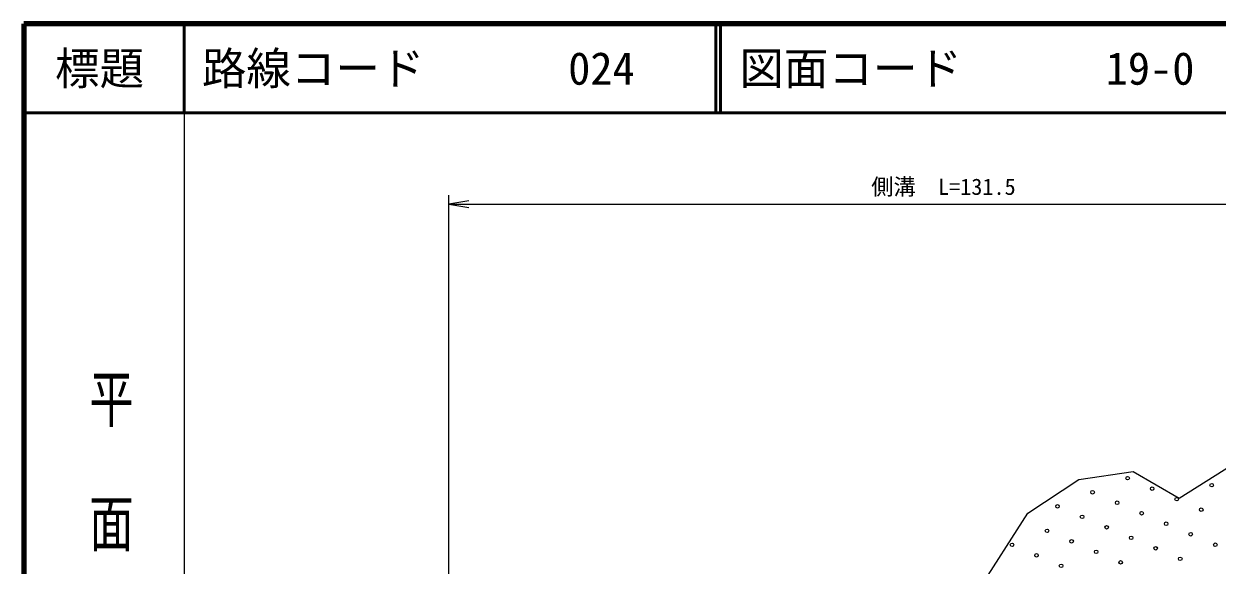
# Model space of a CAD drawing. Units: millimetres, scale not verified. Extents: x 40000 to 680000, y 20000 to 380000.
# Drawn here: x 40000 to 174046, y 319207 to 380000 of the extents above; entities that cross this region are included whole.
import ezdxf
from ezdxf.enums import TextEntityAlignment as Align

# ---------------------------------------------------------------- set-up
doc = ezdxf.new("R2010")
doc.units = ezdxf.units.MM
doc.header["$LTSCALE"] = 1000
doc.linetypes.add('CHAIN', pattern=[18.5, 12, -1.5, 3.5, -1.5])
for name, color, linetype, lineweight in [('M-BGD', 7, 'Continuous', 25), ('M-BMK', 2, 'CHAIN', 13), ('M-STR-HTXT', 7, 'Continuous', 13), ('M-TTL', 2, 'Continuous', 140), ('M-TTL-BAND', 7, 'Continuous', 25), ('M-TTL-LINE', 7, 'Continuous', 50)]:
    doc.layers.add(name, color=color, linetype=linetype, lineweight=lineweight)
doc.layers.add('M-TTL-TXT', color=7, linetype='Continuous')
doc.styles.add('@ＭＳ ゴシック', font='')
doc.styles.add('ＭＳ ゴシック', font='')
doc.styles.get('@ＭＳ ゴシック').set_extended_font_data('@MS Gothic')
doc.styles.get('ＭＳ ゴシック').set_extended_font_data('MS Gothic')

# ---------------------------------------------------------------- blocks, each defined once
blk = doc.blocks.new('open_arrow')
at = {"color": 0, "linetype": 'Continuous', "lineweight": -2}
blk.add_lwpolyline([(7.5, 1.25), (0, 0), (7.5, -1.25)], dxfattribs=at)

msp = doc.modelspace()

# ---------------------------------------------------------------- linework, layer by layer
at = {"layer": 'M-BGD'}
for p, q in [((169783, 326711), (175864, 330552)), ((152799, 325057), (158510, 328843)), ((158510, 328843), (164623, 329724)), ((164623, 329724), (169783, 326711)), ((145559, 313761), (152799, 325057))]:
    msp.add_line(p, q, dxfattribs=at)
for centre in [(163989, 328970), (160054, 327393), (166746, 327791), (173438, 328188), (156118, 325816), (162810, 326213), (169502, 326611), (158874, 324636), (165566, 325034), (172259, 325432), (154939, 323059), (161631, 323457), (168323, 323855), (157695, 321880), (164387, 322278), (171079, 322676), (151003, 321482), (153759, 320303), (160451, 320701), (167144, 321098), (173836, 321496), (156516, 319123), (163208, 319521), (169900, 319919)]:
    msp.add_circle(centre, 200, dxfattribs=at)
at = {"layer": 'M-BMK'}
msp.add_arc((235991, 154655), 167341, 85.25018, 112.51948, dxfattribs=at)
at = {"layer": 'M-STR-HTXT'}
for p, q in [((87739, 280070), (87739, 360742)), ((87739, 359742), (205255, 359742))]:
    msp.add_line(p, q, dxfattribs=at)
at = {"layer": 'M-TTL'}
for p, q in [((40000, 380000), (40000, 20000)), ((680000, 380000), (40000, 380000))]:
    msp.add_line(p, q, dxfattribs=at)
at = {"layer": 'M-TTL-BAND'}
msp.add_line((58000, 370000), (58000, 20000), dxfattribs=at)
at = {"layer": 'M-TTL-LINE'}
for p, q in [((58000, 380000), (58000, 370000)), ((117750, 380000), (117750, 370000)), ((118250, 380000), (118250, 370000)), ((40000, 370000), (680000, 370000))]:
    msp.add_line(p, q, dxfattribs=at)

# ---------------------------------------------------------------- block references
at = {"layer": 'M-STR-HTXT', "xscale": 300, "yscale": 300}
msp.add_blockref('open_arrow', (87739, 359742), dxfattribs=at)

# ---------------------------------------------------------------- texts
at = {"layer": 'M-STR-HTXT', "style": 'ＭＳ ゴシック'}
msp.add_text('側溝\u3000L=131.5', height=1833, dxfattribs=at).set_placement((143300, 360242), align=Align.BOTTOM_CENTER)
at = {"layer": 'M-TTL-BAND', "style": '@ＭＳ ゴシック', "width": 1.4}
msp.add_text('平  面  図', height=3666, rotation=270, dxfattribs=at).set_placement((49777, 306475), align=Align.MIDDLE_RIGHT)
at = {"layer": 'M-TTL-TXT', "style": 'ＭＳ ゴシック'}
msp.add_text('標題', height=3666, dxfattribs=at).set_placement((48500, 375000), align=Align.MIDDLE_CENTER)
for s, p in [('路線コード', (60000, 375000)), ('024', (101142, 375000)), ('図面コード', (120380, 375000)), ('19-0', (161521, 375000))]:
    msp.add_text(s, height=3666, dxfattribs=at).set_placement(p, align=Align.MIDDLE_LEFT)

doc.saveas('drawing.dxf')
